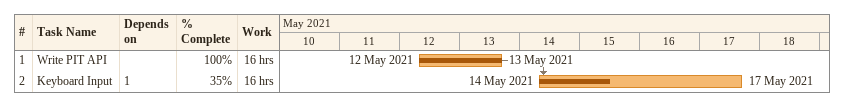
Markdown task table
| ID | Task | Start | Finish | Predecessors | % complete | Work (h) |
|---|---|---|---|---|---|---|
| 1 | Write PIT API | 2021-05-12 | 2021-05-13 |  | 100 | 16 |
| 2 | Keyboard Input | 2021-05-14 | 2021-05-17 | 1 | 35 | 16 |
